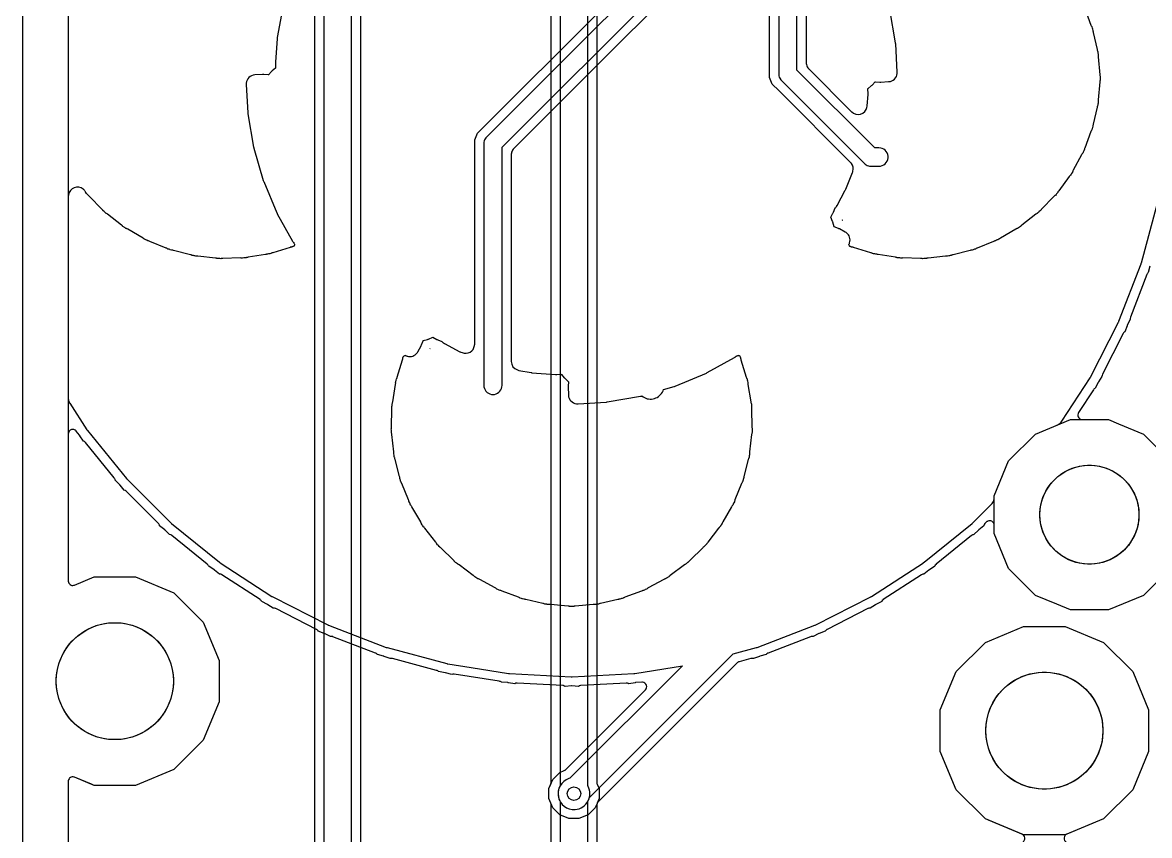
# Model space of a CAD drawing. Header units: millimetres. Extents: x -1 to 70, y 0 to 114.
# Drawn here: x 0 to 25.03, y 20.07 to 38.14 of the extents above; entities that cross this region are included whole.
import ezdxf

# ---------------------------------------------------------------- set-up
doc = ezdxf.new("R2010")
doc.units = ezdxf.units.MM

msp = doc.modelspace()

# ---------------------------------------------------------------- linework, layer by layer
at = {"layer": '16_copper'}
for points in [[(6.695, 75), (6.695, 12)], [(7.305, 12.126), (7.305, 74.695)], [(6.492, 11.899), (6.492, 63.95)], [(7.508, 63.95), (7.508, 12.252)]]:
    msp.add_lwpolyline(points, dxfattribs=at)
for points in [[(11.945, 70.5), (11.945, 21.178), (11.933, 21.157, 0.233164), (11.933, 20.843), (11.945, 20.822), (11.945, 13.055), (8.778, 13.055), (8.757, 13.067, 1), (8.443, 12.433), (8.486, 12.415, 0.198911), (8.757, 12.433), (8.778, 12.445), (12.55, 12.445), (12.55, 12.3), (13.45, 12.3), (13.45, 12.445), (33, 12.445)], [(32.874, 13.055), (13.45, 13.055), (13.45, 13.2), (12.555, 13.2), (12.555, 20.822), (12.567, 20.843, 0.233164), (12.567, 21.157), (12.555, 21.178), (12.555, 70.5)], [(11.742, 13.358), (11.742, 20.753), (11.742, 20.753), (11.742, 20.753, 0.062622), (11.739, 20.778), (11.734, 20.791), (11.694, 20.889), (11.694, 21.111), (11.734, 21.209), (11.734, 21.209), (11.735, 21.209), (11.738, 21.222), (11.741, 21.233), (11.741, 21.233), (11.741, 21.233), (11.742, 21.247), (11.742, 70.197)], [(12.758, 70.197), (12.758, 21.247), (12.758, 21.247), (12.758, 21.247, 0.062622), (12.761, 21.222), (12.766, 21.209), (12.806, 21.111), (12.806, 20.889), (12.766, 20.791), (12.766, 20.791), (12.765, 20.791), (12.762, 20.778), (12.759, 20.767), (12.759, 20.767), (12.759, 20.767), (12.758, 20.753), (12.758, 19.665)], [(1.016, 45.045), (1.016, 25.728), (1.016, 25.725), (1.016, 25.721, 0.468078), (1.141, 25.631), (1.154, 25.636), (1.589, 25.816), (2.511, 25.816), (3.362, 25.463), (4.013, 24.812), (4.366, 23.961), (4.366, 23.039), (4.013, 22.188), (3.362, 21.537), (2.511, 21.184), (1.589, 21.184), (1.53, 21.208), (1.53, 21.208), (1.154, 21.364), (1.151, 21.365), (1.147, 21.367, 0.46808), (1.017, 21.286), (1.016, 21.272), (1.016, 1.116)], [(22.176, 19.907, 0.722103), (22.216, 20.093), (22.204, 20.099), (22.203, 20.099), (22.203, 20.099), (22.203, 20.099), (21.388, 20.437), (20.737, 21.088), (20.384, 21.939), (20.384, 22.861), (20.737, 23.712), (21.388, 24.363), (22.239, 24.716), (23.161, 24.716), (24.012, 24.363), (24.663, 23.712), (25.016, 22.861), (25.016, 21.939), (24.663, 21.088), (24.012, 20.437), (23.196, 20.099), (23.192, 20.096), (23.187, 20.094, 0.722103), (23.221, 19.907)]]:
    msp.add_lwpolyline(points, format="xyb", dxfattribs=at)
msp.add_lwpolyline([(23.279, 25.084), (22.979, 25.208), (22.979, 25.208), (22.737, 25.308), (22.737, 25.308), (22.737, 25.308), (22.501, 25.406), (21.906, 26.001), (21.584, 26.779), (21.584, 27.621), (21.906, 28.399), (22.501, 28.994), (23.279, 29.316), (24.121, 29.316), (24.344, 29.223), (24.344, 29.223), (24.899, 28.994), (25.494, 28.399), (25.816, 27.621), (25.816, 26.779), (25.494, 26.001), (24.899, 25.406), (24.121, 25.084)], close=True, dxfattribs=at)
at = {"layer": '1_copper'}
for points in [[(20.797, 46.084), (10.306, 35.594), (10.3, 35.586), (10.293, 35.579, 0.132344), (10.249, 35.482), (10.249, 35.474, 0.018059), (10.248, 35.459), (10.247, 35.45), (10.247, 30.075), (10.25, 30.04, 0.366015), (10.452, 29.872), (10.487, 29.875, 0.361416), (10.653, 30.075), (10.653, 35.366), (21.144, 45.856)], [(16.247, 40.672), (10.916, 35.341), (10.909, 35.333), (10.902, 35.326, 0.132344), (10.859, 35.23), (10.858, 35.221, 0.018059), (10.857, 35.207), (10.856, 35.197), (10.856, 30.608), (10.856, 30.608), (10.856, 30.607, 0.317037), (10.992, 30.417), (11.024, 30.408), (11.296, 30.359), (11.305, 30.359), (11.317, 30.357), (11.841, 30.318), (11.852, 30.318), (11.866, 30.318), (11.962, 30.322), (11.966, 30.32), (11.968, 30.32), (11.97, 30.319), (11.971, 30.318), (12.033, 30.246), (12.041, 30.239), (12.051, 30.228), (12.122, 30.163), (12.123, 30.159), (12.124, 30.157), (12.124, 30.155), (12.125, 30.154), (12.118, 30.059), (12.118, 30.048), (12.118, 30.034), (12.126, 29.861), (12.126, 29.859), (12.126, 29.857, 0.366015), (12.308, 29.668), (12.336, 29.668), (12.34, 29.668, 0.000524), (12.34, 29.668), (12.964, 29.703), (12.973, 29.704), (12.987, 29.706), (13.729, 29.833), (13.739, 29.836), (13.752, 29.838), (13.757, 29.84), (13.786, 29.818, 0.458235), (14.228, 29.951), (14.239, 29.981), (14.475, 30.049), (14.484, 30.053), (14.497, 30.057), (15.191, 30.348), (15.2, 30.353), (15.212, 30.358), (15.819, 30.698), (15.825, 30.702), (15.83, 30.705, 0.030281), (15.853, 30.723), (15.858, 30.727, 0.011206), (15.869, 30.731), (15.874, 30.732), (15.888, 30.738), (15.897, 30.742), (15.9, 30.744), (15.9, 30.744), (15.905, 30.741), (15.919, 30.736), (15.928, 30.732), (15.931, 30.731), (15.931, 30.731), (15.932, 30.726), (15.938, 30.712), (15.942, 30.703), (15.944, 30.7), (15.946, 30.696), (15.949, 30.69), (15.949, 30.688, 0.015999), (15.95, 30.675), (15.953, 30.662), (15.955, 30.652), (15.956, 30.648), (15.957, 30.643), (16.076, 30.259), (16.081, 30.246), (16.086, 30.233, 0.007943), (16.089, 30.226), (16.094, 30.218), (16.098, 30.193), (16.101, 30.183), (16.105, 30.166), (16.112, 30.141), (16.111, 30.129), (16.112, 30.125), (16.112, 30.121), (16.113, 30.111), (16.114, 30.096), (16.177, 29.709), (16.181, 29.696), (16.184, 29.682, 0.007964), (16.186, 29.675), (16.19, 29.667), (16.191, 29.641), (16.192, 29.63), (16.193, 29.613), (16.197, 29.587), (16.195, 29.575), (16.195, 29.571), (16.194, 29.568), (16.194, 29.558), (16.193, 29.543), (16.203, 29.151), (16.204, 29.137), (16.205, 29.123, 0.007926), (16.207, 29.115), (16.209, 29.107), (16.206, 29.081), (16.206, 29.071), (16.205, 29.053), (16.206, 29.027), (16.202, 29.016), (16.201, 29.012), (16.2, 29.008), (16.198, 28.998), (16.195, 28.984), (16.152, 28.594), (16.151, 28.58), (16.15, 28.566, 0.007932), (16.151, 28.559), (16.152, 28.55), (16.146, 28.525), (16.144, 28.515), (16.142, 28.507), (16.142, 28.503), (16.141, 28.497), (16.138, 28.471), (16.132, 28.46), (16.131, 28.457), (16.129, 28.454), (16.126, 28.444), (16.121, 28.43), (16.025, 28.05), (16.022, 28.036), (16.02, 28.022, 0.00797), (16.019, 28.015), (16.019, 28.006), (16.009, 27.982), (16.006, 27.972), (16.001, 27.955), (15.994, 27.93), (15.987, 27.92), (15.985, 27.916), (15.983, 27.914), (15.979, 27.904), (15.972, 27.891), (15.825, 27.528), (15.82, 27.514), (15.816, 27.501, 0.007952), (15.814, 27.494), (15.813, 27.485), (15.8, 27.462), (15.796, 27.453), (15.788, 27.437), (15.778, 27.413), (15.77, 27.404), (15.767, 27.401), (15.765, 27.398), (15.76, 27.39), (15.751, 27.378), (15.555, 27.038), (15.549, 27.025), (15.543, 27.013, 0.007966), (15.54, 27.006), (15.538, 26.997), (15.522, 26.977), (15.516, 26.968), (15.506, 26.954), (15.503, 26.949, 0.000047), (15.503, 26.949), (15.493, 26.931), (15.484, 26.923), (15.481, 26.92), (15.478, 26.918), (15.472, 26.91), (15.462, 26.9), (15.221, 26.59), (15.214, 26.578), (15.205, 26.567, 0.007949), (15.202, 26.56), (15.198, 26.552), (15.18, 26.534), (15.173, 26.526), (15.161, 26.513), (15.145, 26.492), (15.135, 26.486), (15.132, 26.483), (15.129, 26.482), (15.121, 26.475), (15.11, 26.465), (14.829, 26.191), (14.82, 26.181), (14.81, 26.171, 0.007945), (14.806, 26.164), (14.801, 26.157), (14.78, 26.141), (14.773, 26.135), (14.759, 26.123), (14.74, 26.105), (14.729, 26.1), (14.726, 26.098), (14.723, 26.097), (14.714, 26.091), (14.702, 26.083), (14.386, 25.85), (14.376, 25.841), (14.365, 25.832, 0.007937), (14.359, 25.827), (14.354, 25.82), (14.331, 25.807), (14.329, 25.806), (14.326, 25.805), (14.318, 25.799), (14.308, 25.792), (14.286, 25.777), (14.275, 25.774), (14.271, 25.772), (14.268, 25.771), (14.259, 25.767), (14.245, 25.761), (13.901, 25.573), (13.889, 25.565), (13.877, 25.558, 0.007933), (13.871, 25.553), (13.865, 25.547), (13.84, 25.538), (13.831, 25.534), (13.815, 25.526), (13.792, 25.514), (13.78, 25.512), (13.776, 25.511), (13.773, 25.511), (13.763, 25.508), (13.749, 25.503), (13.382, 25.365), (13.369, 25.359), (13.357, 25.353, 0.007963), (13.35, 25.349), (13.343, 25.344), (13.317, 25.338), (13.308, 25.335), (13.291, 25.33), (13.266, 25.321), (13.254, 25.321), (13.25, 25.321), (13.247, 25.321), (13.237, 25.319), (13.222, 25.316), (12.84, 25.229), (12.826, 25.225), (12.813, 25.221, 0.007946), (12.806, 25.218), (12.798, 25.214), (12.772, 25.212), (12.762, 25.21), (12.745, 25.207), (12.719, 25.202), (12.707, 25.204), (12.703, 25.204), (12.7, 25.204), (12.689, 25.203), (12.675, 25.203), (12.279, 25.169), (12.269, 25.167), (12.259, 25.166, 0.015864), (12.244, 25.162), (12.234, 25.159), (12.234, 25.159), (12.218, 25.16), (12.216, 25.16), (12.215, 25.16), (12.182, 25.16), (12.167, 25.159), (12.162, 25.16), (12.153, 25.163), (12.145, 25.165), (12.138, 25.166), (12.13, 25.167), (12.121, 25.169), (11.725, 25.203), (11.711, 25.203), (11.697, 25.204, 0.007939), (11.69, 25.203), (11.681, 25.202), (11.655, 25.207), (11.645, 25.209), (11.628, 25.212), (11.602, 25.214), (11.591, 25.22), (11.587, 25.221), (11.584, 25.222), (11.574, 25.225), (11.56, 25.229), (11.178, 25.316), (11.164, 25.318), (11.15, 25.321, 0.007952), (11.142, 25.321), (11.133, 25.321), (11.109, 25.33), (11.099, 25.333), (11.083, 25.338), (11.057, 25.344), (11.047, 25.351), (11.043, 25.353), (11.04, 25.355), (11.031, 25.358), (11.018, 25.365), (10.651, 25.503), (10.637, 25.507), (10.624, 25.512, 0.007947), (10.617, 25.513), (10.608, 25.514), (10.585, 25.526), (10.576, 25.53), (10.56, 25.538), (10.535, 25.547), (10.526, 25.555), (10.523, 25.558), (10.52, 25.56), (10.511, 25.565), (10.499, 25.573), (10.155, 25.761), (10.142, 25.766), (10.129, 25.772, 0.007953), (10.122, 25.775), (10.113, 25.777), (10.092, 25.792), (10.084, 25.798), (10.078, 25.802), (10.071, 25.806), (10.07, 25.807), (10.069, 25.807), (10.046, 25.82), (10.038, 25.829), (10.035, 25.832), (10.033, 25.834), (10.025, 25.841), (10.014, 25.85), (9.698, 26.083), (9.686, 26.091), (9.675, 26.098, 0.007947), (9.668, 26.102), (9.659, 26.105), (9.641, 26.123), (9.633, 26.13), (9.62, 26.141), (9.598, 26.157), (9.592, 26.167), (9.59, 26.17), (9.588, 26.173), (9.581, 26.18), (9.571, 26.191), (9.29, 26.465), (9.279, 26.474), (9.269, 26.483, 0.007967), (9.263, 26.488), (9.255, 26.492), (9.239, 26.513), (9.232, 26.52), (9.22, 26.534), (9.201, 26.552), (9.197, 26.563), (9.194, 26.566), (9.193, 26.569), (9.187, 26.578), (9.179, 26.59), (8.938, 26.9), (8.929, 26.91), (8.919, 26.92, 0.007954), (8.914, 26.926), (8.907, 26.931), (8.894, 26.954), (8.888, 26.962), (8.878, 26.977), (8.862, 26.997), (8.859, 27.009), (8.857, 27.013), (8.856, 27.016), (8.851, 27.025), (8.845, 27.038), (8.649, 27.378), (8.641, 27.389), (8.633, 27.401, 0.00795), (8.628, 27.407), (8.622, 27.413), (8.612, 27.437), (8.608, 27.446), (8.6, 27.462), (8.587, 27.485), (8.585, 27.497), (8.584, 27.501), (8.583, 27.504), (8.58, 27.514), (8.575, 27.528), (8.428, 27.891), (8.421, 27.904), (8.415, 27.916, 0.00795), (8.411, 27.923), (8.406, 27.93), (8.399, 27.955), (8.396, 27.965), (8.391, 27.982), (8.381, 28.006), (8.381, 28.018), (8.38, 28.022), (8.38, 28.025), (8.378, 28.035), (8.375, 28.05), (8.279, 28.43), (8.274, 28.443), (8.27, 28.457, 0.007959), (8.267, 28.464), (8.262, 28.471), (8.259, 28.497), (8.258, 28.504), (8.257, 28.511), (8.256, 28.516), (8.254, 28.525), (8.248, 28.55), (8.25, 28.562), (8.249, 28.566), (8.25, 28.569), (8.249, 28.58), (8.248, 28.594), (8.205, 28.984), (8.202, 28.998), (8.199, 29.012, 0.007943), (8.197, 29.019), (8.194, 29.027), (8.195, 29.053), (8.194, 29.063), (8.194, 29.081), (8.191, 29.107), (8.194, 29.119), (8.194, 29.123), (8.195, 29.126), (8.196, 29.136), (8.197, 29.151), (8.207, 29.543), (8.206, 29.557), (8.206, 29.571, 0.007953), (8.205, 29.578), (8.203, 29.587), (8.207, 29.613), (8.208, 29.623), (8.209, 29.641), (8.21, 29.667), (8.215, 29.678), (8.216, 29.682), (8.217, 29.685), (8.219, 29.695), (8.223, 29.709), (8.286, 30.096), (8.287, 30.11), (8.289, 30.124, 0.007965), (8.289, 30.132), (8.288, 30.141), (8.295, 30.166), (8.297, 30.176), (8.302, 30.193), (8.306, 30.219), (8.312, 30.229), (8.314, 30.233), (8.315, 30.236), (8.319, 30.245), (8.324, 30.259), (8.443, 30.643), (8.444, 30.65), (8.446, 30.656, 0.030316), (8.45, 30.684), (8.451, 30.691, 0.011233), (8.456, 30.701), (8.459, 30.706), (8.465, 30.719), (8.469, 30.729), (8.47, 30.731), (8.47, 30.732), (8.475, 30.733), (8.489, 30.739), (8.498, 30.742), (8.501, 30.744), (8.501, 30.744), (8.506, 30.741), (8.519, 30.735), (8.529, 30.731), (8.532, 30.73), (8.536, 30.729), (8.545, 30.726, 0.317035), (8.767, 30.799), (8.772, 30.806), (8.783, 30.824), (8.853, 30.954), (8.857, 30.963), (8.862, 30.974), (8.901, 31.068), (8.902, 31.069), (8.999, 31.098), (9.008, 31.102), (9.019, 31.105), (9.113, 31.145), (9.115, 31.145), (9.204, 31.097), (9.213, 31.093), (9.224, 31.088), (9.318, 31.049), (9.319, 31.048, 0.042285), (9.346, 31.023), (9.352, 31.02), (9.372, 31.006), (9.715, 30.823), (9.723, 30.819), (9.734, 30.814), (9.764, 30.802, 0.482869), (10.041, 30.958), (10.042, 30.974), (10.044, 30.984), (10.043, 30.987), (10.044, 30.99), (10.044, 35.531), (10.105, 35.68), (15.672, 41.247)], [(16.797, 41), (16.797, 37), (16.798, 36.99), (16.798, 36.98, 0.132342), (16.835, 36.881), (16.841, 36.875, 0.018024), (16.85, 36.863), (16.856, 36.856), (18.706, 35.006), (18.714, 35), (18.721, 34.993, 0.132344), (18.818, 34.949), (18.826, 34.949, 0.018059), (18.841, 34.948), (18.85, 34.947), (19.025, 34.947), (19.06, 34.95, 0.915917), (19.025, 35.353), (18.934, 35.353), (17.203, 37.084), (17.203, 40.916)], [(17.406, 40.747), (17.406, 37.253), (17.407, 37.242), (17.407, 37.232, 0.132342), (17.445, 37.133), (17.45, 37.127, 0.018024), (17.46, 37.116), (17.466, 37.109), (18.417, 36.158), (18.418, 36.157), (18.419, 36.155, 0.580965), (18.758, 36.255), (18.763, 36.283), (18.763, 36.286, 0.00047), (18.763, 36.287), (18.782, 36.541), (18.782, 36.552), (18.782, 36.566), (18.778, 36.662), (18.78, 36.666), (18.78, 36.668), (18.781, 36.67), (18.782, 36.671), (18.854, 36.733), (18.861, 36.741), (18.872, 36.751), (18.937, 36.822), (18.941, 36.823), (18.943, 36.824), (18.945, 36.824), (18.946, 36.825), (19.041, 36.818), (19.052, 36.818), (19.066, 36.818), (19.239, 36.826), (19.241, 36.826), (19.243, 36.826, 0.366015), (19.432, 37.008), (19.432, 37.036), (19.432, 37.04, 0.000524), (19.432, 37.04), (19.397, 37.664), (19.396, 37.673), (19.394, 37.687), (19.267, 38.429)], [(23.597, 38.449), (23.735, 38.082), (23.741, 38.069), (23.747, 38.057, 0.007963), (23.751, 38.05), (23.756, 38.043), (23.762, 38.017), (23.765, 38.008), (23.77, 37.991), (23.779, 37.966), (23.779, 37.954), (23.779, 37.95), (23.779, 37.947), (23.781, 37.937), (23.784, 37.922), (23.871, 37.54), (23.875, 37.526), (23.879, 37.513, 0.007946), (23.882, 37.506), (23.886, 37.498), (23.888, 37.472), (23.89, 37.462), (23.893, 37.445), (23.898, 37.419), (23.896, 37.407), (23.896, 37.403), (23.896, 37.4), (23.897, 37.389), (23.897, 37.375), (23.931, 36.979), (23.933, 36.969), (23.934, 36.959, 0.015864), (23.938, 36.944), (23.941, 36.934), (23.941, 36.934), (23.94, 36.918), (23.94, 36.916), (23.94, 36.915), (23.94, 36.882), (23.941, 36.867), (23.94, 36.862), (23.937, 36.853), (23.935, 36.845), (23.934, 36.838), (23.933, 36.83), (23.931, 36.821), (23.897, 36.425), (23.897, 36.411), (23.896, 36.397, 0.007939), (23.897, 36.39), (23.898, 36.381), (23.893, 36.355), (23.891, 36.345), (23.888, 36.328), (23.886, 36.302), (23.88, 36.291), (23.879, 36.287), (23.878, 36.284), (23.875, 36.274), (23.871, 36.26), (23.784, 35.878), (23.782, 35.864), (23.779, 35.85, 0.007952), (23.779, 35.842), (23.779, 35.833), (23.77, 35.809), (23.767, 35.799), (23.762, 35.783), (23.756, 35.757), (23.749, 35.747), (23.747, 35.743), (23.745, 35.74), (23.742, 35.731), (23.735, 35.718), (23.597, 35.351), (23.593, 35.337), (23.588, 35.324, 0.007984), (23.587, 35.317), (23.586, 35.308), (23.574, 35.285), (23.57, 35.276), (23.562, 35.26), (23.553, 35.235), (23.545, 35.226), (23.542, 35.223), (23.54, 35.22), (23.535, 35.211), (23.527, 35.199), (23.339, 34.855), (23.334, 34.842), (23.328, 34.829, 0.00795), (23.325, 34.822), (23.323, 34.813), (23.308, 34.792), (23.302, 34.784), (23.293, 34.769), (23.28, 34.746), (23.271, 34.738), (23.268, 34.735), (23.266, 34.733), (23.259, 34.725), (23.25, 34.714), (23.017, 34.398), (23.009, 34.386), (23.002, 34.375, 0.007947), (22.998, 34.368), (22.995, 34.359), (22.977, 34.341), (22.97, 34.333), (22.959, 34.32), (22.943, 34.298), (22.933, 34.292), (22.93, 34.29), (22.927, 34.288), (22.92, 34.281), (22.909, 34.271), (22.635, 33.99), (22.626, 33.979), (22.616, 33.969, 0.007924), (22.612, 33.963), (22.608, 33.955), (22.587, 33.939), (22.58, 33.932), (22.566, 33.92), (22.548, 33.901), (22.537, 33.897), (22.534, 33.894), (22.531, 33.893), (22.522, 33.887), (22.51, 33.879), (22.2, 33.638), (22.19, 33.629), (22.18, 33.619, 0.007954), (22.174, 33.614), (22.169, 33.607), (22.146, 33.594), (22.138, 33.588), (22.123, 33.578), (22.103, 33.562), (22.091, 33.559), (22.087, 33.557), (22.084, 33.556), (22.075, 33.551), (22.062, 33.545), (21.722, 33.349), (21.711, 33.341), (21.699, 33.333, 0.00795), (21.693, 33.328), (21.687, 33.322), (21.663, 33.312), (21.654, 33.308), (21.638, 33.3), (21.615, 33.287), (21.603, 33.285), (21.599, 33.284), (21.596, 33.283), (21.586, 33.28), (21.572, 33.275), (21.209, 33.128), (21.196, 33.121), (21.184, 33.115, 0.00795), (21.177, 33.111), (21.17, 33.106), (21.145, 33.099), (21.135, 33.096), (21.118, 33.091), (21.094, 33.081), (21.082, 33.081), (21.078, 33.08), (21.075, 33.08), (21.065, 33.078), (21.05, 33.075), (20.67, 32.979), (20.657, 32.974), (20.643, 32.97, 0.007956), (20.636, 32.967), (20.629, 32.962), (20.603, 32.959), (20.593, 32.957), (20.575, 32.954), (20.55, 32.948), (20.538, 32.95), (20.534, 32.949), (20.531, 32.95), (20.52, 32.949), (20.506, 32.948), (20.116, 32.905), (20.102, 32.902), (20.088, 32.899, 0.007947), (20.081, 32.897), (20.073, 32.894), (20.047, 32.895), (20.037, 32.894), (20.019, 32.894), (19.993, 32.891), (19.981, 32.894), (19.977, 32.894), (19.974, 32.895), (19.964, 32.896), (19.949, 32.897), (19.557, 32.907), (19.543, 32.906), (19.529, 32.906, 0.007957), (19.522, 32.905), (19.513, 32.903), (19.487, 32.907), (19.477, 32.908), (19.459, 32.909), (19.433, 32.91), (19.422, 32.915), (19.418, 32.916), (19.415, 32.917), (19.405, 32.919), (19.391, 32.923), (19.004, 32.986), (18.99, 32.987), (18.976, 32.989, 0.00793), (18.968, 32.989), (18.959, 32.988), (18.934, 32.995), (18.924, 32.997), (18.907, 33.002), (18.881, 33.006), (18.871, 33.012), (18.867, 33.014), (18.864, 33.015), (18.855, 33.019), (18.841, 33.024), (18.457, 33.143), (18.45, 33.144), (18.444, 33.146, 0.030316), (18.416, 33.15), (18.409, 33.151, 0.011233), (18.399, 33.156), (18.394, 33.159), (18.381, 33.165), (18.371, 33.169), (18.369, 33.17), (18.368, 33.17), (18.367, 33.175), (18.361, 33.189), (18.358, 33.198), (18.356, 33.201), (18.356, 33.201), (18.359, 33.206), (18.365, 33.219), (18.369, 33.229), (18.37, 33.232), (18.371, 33.236), (18.374, 33.245, 0.317034), (18.301, 33.467), (18.294, 33.472), (18.276, 33.483), (18.146, 33.553), (18.137, 33.557), (18.126, 33.562), (18.032, 33.601), (18.031, 33.602), (18.002, 33.699), (17.998, 33.708), (17.995, 33.719), (17.955, 33.813), (17.955, 33.815), (18.003, 33.904), (18.007, 33.913), (18.012, 33.924), (18.051, 34.018), (18.052, 34.019, 0.045446), (18.077, 34.046), (18.08, 34.052), (18.094, 34.072), (18.277, 34.415), (18.281, 34.423), (18.286, 34.434), (18.44, 34.809), (18.444, 34.823), (18.448, 34.836, 0.222878), (18.416, 35.005), (18.413, 35.009), (18.411, 35.012), (18.405, 35.019), (18.395, 35.03), (16.798, 36.627), (16.655, 36.77), (16.594, 36.919), (16.594, 40.528)], [(5.752, 38.319), (5.659, 37.804), (5.659, 37.795), (5.657, 37.783), (5.618, 37.259), (5.618, 37.248), (5.618, 37.234), (5.622, 37.138), (5.62, 37.134), (5.62, 37.132), (5.619, 37.13), (5.618, 37.129), (5.546, 37.067), (5.539, 37.059), (5.528, 37.049), (5.463, 36.978), (5.459, 36.977), (5.457, 36.976), (5.455, 36.976), (5.454, 36.975), (5.359, 36.982), (5.348, 36.982), (5.334, 36.982), (5.161, 36.974), (5.159, 36.974), (5.157, 36.974, 0.366015), (4.968, 36.792), (4.968, 36.764), (4.968, 36.76, 0.000524), (4.968, 36.76), (5.003, 36.136), (5.004, 36.127), (5.006, 36.113), (5.133, 35.371), (5.136, 35.361), (5.138, 35.348), (5.349, 34.625), (5.353, 34.616), (5.357, 34.603), (5.648, 33.909), (5.653, 33.9), (5.658, 33.888), (5.998, 33.281), (6.002, 33.275), (6.005, 33.27, 0.030327), (6.023, 33.247), (6.027, 33.242, 0.011222), (6.031, 33.231), (6.032, 33.226), (6.038, 33.212), (6.042, 33.203), (6.044, 33.2), (6.044, 33.2), (6.041, 33.195), (6.036, 33.181), (6.032, 33.172), (6.031, 33.169), (6.031, 33.169), (6.026, 33.168), (6.012, 33.162), (6.003, 33.158), (6, 33.156), (5.996, 33.154), (5.99, 33.151), (5.988, 33.151, 0.015999), (5.975, 33.15), (5.962, 33.147), (5.952, 33.145), (5.948, 33.144), (5.943, 33.143), (5.559, 33.024), (5.546, 33.019), (5.533, 33.014, 0.007972), (5.526, 33.011), (5.518, 33.006), (5.493, 33.002), (5.483, 32.999), (5.466, 32.995), (5.44, 32.988), (5.429, 32.989), (5.425, 32.988), (5.421, 32.988), (5.411, 32.987), (5.396, 32.986), (5.009, 32.923), (4.996, 32.919), (4.982, 32.916, 0.007961), (4.975, 32.914), (4.967, 32.91), (4.941, 32.909), (4.93, 32.908), (4.913, 32.907), (4.887, 32.903), (4.875, 32.905), (4.871, 32.905), (4.868, 32.906), (4.858, 32.906), (4.843, 32.907), (4.451, 32.897), (4.437, 32.896), (4.423, 32.895, 0.007976), (4.415, 32.893), (4.407, 32.891), (4.381, 32.894), (4.371, 32.894), (4.353, 32.895), (4.327, 32.894), (4.316, 32.898), (4.312, 32.899), (4.308, 32.9), (4.298, 32.902), (4.284, 32.905), (3.894, 32.948), (3.88, 32.949), (3.866, 32.95, 0.007965), (3.859, 32.949), (3.85, 32.948), (3.825, 32.954), (3.815, 32.956), (3.797, 32.959), (3.771, 32.962), (3.76, 32.968), (3.757, 32.969), (3.754, 32.971), (3.744, 32.974), (3.73, 32.979), (3.35, 33.075), (3.336, 33.078), (3.322, 33.08, 0.00797), (3.315, 33.081), (3.306, 33.081), (3.282, 33.091), (3.272, 33.094), (3.255, 33.099), (3.23, 33.106), (3.22, 33.113), (3.216, 33.115), (3.213, 33.117), (3.204, 33.121), (3.191, 33.128), (2.828, 33.275), (2.814, 33.28), (2.801, 33.284, 0.007952), (2.794, 33.286), (2.785, 33.287), (2.762, 33.3), (2.753, 33.304), (2.737, 33.312), (2.713, 33.322), (2.704, 33.33), (2.701, 33.333), (2.698, 33.335), (2.69, 33.34), (2.678, 33.349), (2.338, 33.545), (2.325, 33.551), (2.313, 33.557, 0.007966), (2.306, 33.56), (2.297, 33.562), (2.277, 33.578), (2.268, 33.584), (2.254, 33.594), (2.231, 33.607), (2.223, 33.616), (2.22, 33.619), (2.218, 33.622), (2.21, 33.628), (2.2, 33.638), (1.89, 33.879), (1.878, 33.886), (1.867, 33.895, 0.00795), (1.86, 33.898), (1.852, 33.902), (1.834, 33.92), (1.826, 33.927), (1.813, 33.939), (1.792, 33.955), (1.786, 33.965), (1.783, 33.968), (1.782, 33.971), (1.775, 33.979), (1.765, 33.99), (1.491, 34.271), (1.481, 34.28), (1.471, 34.29, 0.007945), (1.464, 34.294), (1.457, 34.299), (1.441, 34.32), (1.435, 34.327), (1.423, 34.341), (1.405, 34.36), (1.4, 34.371), (1.398, 34.374), (1.397, 34.377), (1.395, 34.38), (1.395, 34.38), (1.39, 34.387), (1.383, 34.398), (1.383, 34.399, 0.012324), (1.377, 34.407), (1.376, 34.408), (1.374, 34.41, 0.027093), (1.359, 34.426), (1.354, 34.43), (1.352, 34.432), (1.351, 34.432), (1.349, 34.435, 0.580968), (1.019, 34.311), (1.018, 34.298), (1.016, 34.289), (1.016, 34.284), (1.016, 34.278), (1.016, 29.789), (1.017, 29.783), (1.016, 29.776, 0.087942), (1.033, 29.707), (1.039, 29.696), (1.043, 29.687), (1.046, 29.683), (1.049, 29.679), (1.431, 29.089), (1.437, 29.082), (1.444, 29.072), (2.307, 28.007), (2.313, 28), (2.321, 27.991), (3.291, 27.021), (3.298, 27.015), (3.307, 27.007), (4.372, 26.144), (4.38, 26.139), (4.389, 26.131), (5.539, 25.385), (5.548, 25.38), (5.558, 25.374), (6.78, 24.752), (6.788, 24.748), (6.799, 24.743), (8.079, 24.251), (8.088, 24.249), (8.099, 24.245), (9.424, 23.89), (9.433, 23.888), (9.445, 23.886), (9.969, 23.803), (9.969, 23.803), (9.969, 23.803), (10.799, 23.671), (10.808, 23.67), (10.82, 23.669), (12.189, 23.597), (12.199, 23.597), (12.211, 23.597), (13.58, 23.669), (13.589, 23.67), (13.601, 23.671), (14.657, 23.838), (12.161, 21.342), (12.136, 21.335, 0.876977), (12.273, 20.647), (12.319, 20.653, 0.26795), (12.585, 20.886), (12.592, 20.911), (15.789, 24.108), (16.301, 24.245), (16.309, 24.248), (16.321, 24.251), (17.601, 24.743), (17.609, 24.747), (17.62, 24.752), (18.842, 25.374), (18.85, 25.379), (18.861, 25.385), (20.011, 26.131), (20.018, 26.137), (20.028, 26.144), (21.093, 27.007), (21.1, 27.013), (21.109, 27.021), (21.524, 27.436), (21.531, 27.444), (21.538, 27.451, 0.132344), (21.581, 27.548), (21.582, 27.556, 0.025235), (21.584, 27.58), (21.584, 27.621), (21.906, 28.399), (22.501, 28.994), (22.997, 29.199), (23.006, 29.204, 0.139956), (23.09, 29.276), (23.715, 30.239), (23.72, 30.248), (23.726, 30.258), (24.349, 31.48), (24.352, 31.488), (24.357, 31.499), (24.849, 32.779), (24.851, 32.788), (24.855, 32.799), (25.21, 34.124)], [(25.045, 32.721), (25.007, 32.582), (25.006, 32.581), (24.997, 32.575, 0.072859), (24.98, 32.551), (24.974, 32.539), (24.611, 31.594), (24.611, 31.592), (24.61, 31.59, 0.110688), (24.607, 31.538), (24.542, 31.411), (24.541, 31.409), (24.537, 31.401), (24.486, 31.267), (24.484, 31.266), (24.475, 31.261, 0.072854), (24.455, 31.239), (24.448, 31.227), (23.988, 30.325), (23.988, 30.323), (23.987, 30.322, 0.11068), (23.978, 30.271), (23.9, 30.151), (23.899, 30.149), (23.895, 30.142), (23.83, 30.014), (23.828, 30.013), (23.818, 30.008, 0.07286), (23.796, 29.989), (23.788, 29.978), (23.458, 29.47), (23.458, 29.47), (23.458, 29.47, 0.546726), (23.528, 29.317), (23.542, 29.316), (24.121, 29.316), (24.344, 29.223), (24.344, 29.223), (24.899, 28.994), (25.494, 28.399)], [(25.494, 26.001), (24.899, 25.406), (24.121, 25.084), (23.279, 25.084), (22.979, 25.208), (22.979, 25.208), (22.737, 25.308), (22.737, 25.308), (22.737, 25.308), (22.501, 25.406), (21.906, 26.001), (21.584, 26.779), (21.584, 26.967), (21.583, 26.978), (21.582, 26.988, 0.473399), (21.444, 27.058), (21.442, 27.058), (21.433, 27.052), (21.424, 27.047), (21.422, 27.045), (21.421, 27.045), (21.42, 27.043), (21.413, 27.038), (21.38, 27.004), (21.379, 27.003), (21.377, 27.001, 0.11068), (21.353, 26.956), (21.242, 26.866), (21.241, 26.864), (21.234, 26.859), (21.132, 26.757), (21.131, 26.757), (21.12, 26.755, 0.072847), (21.093, 26.744), (21.082, 26.736), (20.295, 26.099), (20.294, 26.097), (20.292, 26.096, 0.110694), (20.263, 26.053), (20.144, 25.975), (20.142, 25.974), (20.135, 25.969), (20.023, 25.879), (20.021, 25.879), (20.011, 25.878, 0.072843), (19.983, 25.87), (19.971, 25.863), (19.122, 25.312), (19.12, 25.311), (19.118, 25.31, 0.110683), (19.086, 25.27), (18.958, 25.205), (18.957, 25.204), (18.956, 25.204), (18.954, 25.203), (18.949, 25.2), (18.828, 25.121), (18.826, 25.121), (18.816, 25.122, 0.072855), (18.788, 25.117), (18.775, 25.112), (17.873, 24.652), (17.871, 24.651), (17.869, 24.65, 0.110684), (17.832, 24.614), (17.699, 24.563), (17.697, 24.562), (17.689, 24.558), (17.561, 24.493), (17.559, 24.493), (17.549, 24.495, 0.072851), (17.52, 24.493), (17.506, 24.489), (16.561, 24.126), (16.559, 24.125), (16.557, 24.124, 0.110684), (16.517, 24.092), (16.379, 24.055), (16.377, 24.055), (16.369, 24.052), (16.235, 24.001), (16.233, 24.001), (16.223, 24.004, 0.072866), (16.194, 24.005), (16.18, 24.002), (15.92, 23.932), (15.914, 23.93), (15.907, 23.928, 0.062619), (15.886, 23.916), (15.878, 23.909), (15.877, 23.908), (15.876, 23.908), (15.875, 23.907), (12.784, 20.816), (12.784, 20.816), (12.784, 20.816, 0.06262), (12.769, 20.796), (12.762, 20.783), (12.722, 20.685), (12.565, 20.528), (12.361, 20.444), (12.139, 20.444), (11.935, 20.528), (11.778, 20.685), (11.694, 20.889), (11.694, 21.111), (11.778, 21.315), (11.935, 21.472), (12.033, 21.512), (12.033, 21.513), (12.034, 21.513, 0.062619), (12.055, 21.525), (12.066, 21.534), (13.836, 23.304), (13.836, 23.305), (13.837, 23.305, 0.63094), (13.774, 23.475), (13.76, 23.475), (13.617, 23.467), (13.615, 23.467), (13.607, 23.466), (13.465, 23.444), (13.463, 23.445), (13.454, 23.45, 0.072854), (13.425, 23.456), (13.412, 23.457), (12.4, 23.404), (12.398, 23.403), (12.396, 23.403, 0.110665), (12.348, 23.385), (12.205, 23.393), (12.203, 23.393), (12.195, 23.393), (12.051, 23.385), (12.049, 23.386), (12.041, 23.392, 0.072882), (12.014, 23.402), (12, 23.404), (10.988, 23.457), (10.986, 23.456), (10.984, 23.457, 0.110683), (10.935, 23.444), (10.793, 23.466), (10.791, 23.466), (10.783, 23.467), (10.639, 23.475), (10.638, 23.476), (10.63, 23.483, 0.072853), (10.604, 23.495), (10.59, 23.498), (9.59, 23.657), (9.588, 23.657), (9.586, 23.657, 0.110667), (9.535, 23.65), (9.397, 23.687), (9.395, 23.687), (9.387, 23.689), (9.244, 23.712), (9.243, 23.713), (9.236, 23.721, 0.072854), (9.211, 23.736), (9.198, 23.74), (8.22, 24.002), (8.218, 24.002), (8.216, 24.003, 0.110665), (8.164, 24.001), (8.031, 24.052), (8.029, 24.053), (8.021, 24.055), (7.882, 24.093), (7.881, 24.094), (7.875, 24.103, 0.072859), (7.851, 24.12), (7.839, 24.126), (6.894, 24.489), (6.892, 24.489), (6.89, 24.49, 0.110688), (6.838, 24.493), (6.711, 24.558), (6.709, 24.559), (6.701, 24.563), (6.567, 24.614), (6.566, 24.616), (6.561, 24.625, 0.072854), (6.539, 24.645), (6.527, 24.652), (5.625, 25.112), (5.623, 25.112), (5.622, 25.113, 0.11068), (5.571, 25.122), (5.451, 25.2), (5.449, 25.201), (5.442, 25.205), (5.314, 25.27), (5.313, 25.272), (5.308, 25.282, 0.07286), (5.289, 25.304), (5.278, 25.312), (4.429, 25.863), (4.427, 25.864), (4.426, 25.866, 0.11068), (4.376, 25.879), (4.265, 25.969), (4.263, 25.97), (4.256, 25.975), (4.136, 26.054), (4.135, 26.056), (4.132, 26.066, 0.072869), (4.115, 26.089), (4.105, 26.099), (3.318, 26.736), (3.316, 26.737), (3.315, 26.739, 0.110689), (3.267, 26.758), (3.166, 26.859), (3.164, 26.86), (3.158, 26.866), (3.046, 26.956), (3.046, 26.958), (3.043, 26.968, 0.072872), (3.029, 26.994), (3.02, 27.004), (2.304, 27.72), (2.303, 27.721), (2.301, 27.723, 0.11068), (2.256, 27.747), (2.166, 27.858), (2.164, 27.859), (2.159, 27.866), (2.057, 27.968), (2.057, 27.969), (2.055, 27.98, 0.072847), (2.044, 28.007), (2.036, 28.018), (1.399, 28.805), (1.397, 28.806), (1.396, 28.808, 0.110669), (1.353, 28.837), (1.275, 28.956), (1.274, 28.958), (1.269, 28.965), (1.194, 29.058), (1.191, 29.061), (1.189, 29.064, 0.630946), (1.017, 29.009), (1.016, 28.995), (1.016, 25.728), (1.016, 25.725), (1.016, 25.721, 0.468078), (1.141, 25.631), (1.154, 25.636), (1.589, 25.816), (2.511, 25.816), (3.362, 25.463), (4.013, 24.812), (4.366, 23.961), (4.366, 23.039), (4.013, 22.188), (3.362, 21.537), (2.511, 21.184), (1.589, 21.184), (1.154, 21.364), (1.151, 21.365), (1.147, 21.367, 0.46808), (1.017, 21.286), (1.016, 21.272), (1.016, 1.116)]]:
    msp.add_lwpolyline(points, format="xyb", dxfattribs=at)
for points in [[(18.206, 33.754), (18.21, 33.75), (18.212, 33.749)], [(9.054, 30.894), (9.05, 30.89), (9.049, 30.888)], [(22.239, 20.084), (21.456, 20.408), (21.456, 20.408), (21.456, 20.408), (21.388, 20.437), (20.737, 21.088), (20.384, 21.939), (20.384, 22.861), (20.737, 23.712), (21.388, 24.363), (22.239, 24.716), (23.161, 24.716), (24.012, 24.363), (24.663, 23.712), (25.016, 22.861), (25.016, 21.939), (24.663, 21.088), (24.012, 20.437), (23.161, 20.084)]]:
    msp.add_lwpolyline(points, close=True, dxfattribs=at)
at = {"layer": 'drills_NPTH'}
for centre, radius in [((23.7, 27.2), 1.1), ((2.05, 23.5), 1.3), ((22.7, 22.4), 1.3)]:
    msp.add_circle(centre, radius, dxfattribs=at)
at = {"layer": 'drills_via_1_16'}
msp.add_circle((12.25, 21), 0.15, dxfattribs=at)
at = {"layer": 'holes'}
for points in [[(24.8, 27.157), (24.793, 27.071), (24.78, 26.985), (24.76, 26.901), (24.733, 26.819), (24.7, 26.739), (24.66, 26.662), (24.615, 26.588), (24.565, 26.518), (24.508, 26.453), (24.447, 26.392), (24.382, 26.335), (24.312, 26.285), (24.238, 26.24), (24.161, 26.2), (24.081, 26.167), (23.999, 26.14), (23.915, 26.12), (23.829, 26.107), (23.743, 26.1), (23.657, 26.1), (23.571, 26.107), (23.485, 26.12), (23.401, 26.14), (23.319, 26.167), (23.239, 26.2), (23.162, 26.24), (23.088, 26.285), (23.018, 26.335), (22.953, 26.392), (22.892, 26.453), (22.835, 26.518), (22.785, 26.588), (22.74, 26.662), (22.7, 26.739), (22.667, 26.819), (22.64, 26.901), (22.62, 26.985), (22.607, 27.071), (22.6, 27.157), (22.6, 27.243), (22.607, 27.329), (22.62, 27.415), (22.64, 27.499), (22.667, 27.581), (22.7, 27.661), (22.74, 27.738), (22.785, 27.812), (22.835, 27.882), (22.892, 27.947), (22.953, 28.008), (23.018, 28.065), (23.088, 28.115), (23.162, 28.16), (23.239, 28.2), (23.319, 28.233), (23.401, 28.26), (23.485, 28.28), (23.571, 28.293), (23.657, 28.3), (23.743, 28.3), (23.829, 28.293), (23.915, 28.28), (23.999, 28.26), (24.081, 28.233), (24.161, 28.2), (24.238, 28.16), (24.312, 28.115), (24.382, 28.065), (24.447, 28.008), (24.508, 27.947), (24.565, 27.882), (24.615, 27.812), (24.66, 27.738), (24.7, 27.661), (24.733, 27.581), (24.76, 27.499), (24.78, 27.415), (24.793, 27.329), (24.8, 27.243), (24.8, 27.157)], [(3.35, 23.454), (3.343, 23.361), (3.33, 23.269), (3.31, 23.178), (3.284, 23.089), (3.252, 23.002), (3.213, 22.918), (3.169, 22.836), (3.119, 22.758), (3.063, 22.684), (3.002, 22.614), (2.936, 22.548), (2.866, 22.487), (2.792, 22.431), (2.714, 22.381), (2.632, 22.337), (2.548, 22.298), (2.461, 22.266), (2.372, 22.24), (2.281, 22.22), (2.189, 22.207), (2.096, 22.2), (2.004, 22.2), (1.911, 22.207), (1.819, 22.22), (1.728, 22.24), (1.639, 22.266), (1.552, 22.298), (1.468, 22.337), (1.386, 22.381), (1.308, 22.431), (1.234, 22.487), (1.164, 22.548), (1.098, 22.614), (1.037, 22.684), (0.981, 22.758), (0.931, 22.836), (0.887, 22.918), (0.848, 23.002), (0.816, 23.089), (0.79, 23.178), (0.77, 23.269), (0.757, 23.361), (0.75, 23.454), (0.75, 23.546), (0.757, 23.639), (0.77, 23.731), (0.79, 23.822), (0.816, 23.911), (0.848, 23.998), (0.887, 24.082), (0.931, 24.164), (0.981, 24.242), (1.037, 24.316), (1.098, 24.386), (1.164, 24.452), (1.234, 24.513), (1.308, 24.569), (1.386, 24.619), (1.468, 24.663), (1.552, 24.702), (1.639, 24.734), (1.728, 24.76), (1.819, 24.78), (1.911, 24.793), (2.004, 24.8), (2.096, 24.8), (2.189, 24.793), (2.281, 24.78), (2.372, 24.76), (2.461, 24.734), (2.548, 24.702), (2.632, 24.663), (2.714, 24.619), (2.792, 24.569), (2.866, 24.513), (2.936, 24.452), (3.002, 24.386), (3.063, 24.316), (3.119, 24.242), (3.169, 24.164), (3.213, 24.082), (3.252, 23.998), (3.284, 23.911), (3.31, 23.822), (3.33, 23.731), (3.343, 23.639), (3.35, 23.546), (3.35, 23.454)], [(24, 22.354), (23.993, 22.261), (23.98, 22.169), (23.96, 22.078), (23.934, 21.989), (23.902, 21.902), (23.863, 21.818), (23.819, 21.736), (23.769, 21.658), (23.713, 21.584), (23.652, 21.514), (23.586, 21.448), (23.516, 21.387), (23.442, 21.331), (23.364, 21.281), (23.282, 21.237), (23.198, 21.198), (23.111, 21.166), (23.022, 21.14), (22.931, 21.12), (22.839, 21.107), (22.746, 21.1), (22.654, 21.1), (22.561, 21.107), (22.469, 21.12), (22.378, 21.14), (22.289, 21.166), (22.202, 21.198), (22.118, 21.237), (22.036, 21.281), (21.958, 21.331), (21.884, 21.387), (21.814, 21.448), (21.748, 21.514), (21.687, 21.584), (21.631, 21.658), (21.581, 21.736), (21.537, 21.818), (21.498, 21.902), (21.466, 21.989), (21.44, 22.078), (21.42, 22.169), (21.407, 22.261), (21.4, 22.354), (21.4, 22.446), (21.407, 22.539), (21.42, 22.631), (21.44, 22.722), (21.466, 22.811), (21.498, 22.898), (21.537, 22.982), (21.581, 23.064), (21.631, 23.142), (21.687, 23.216), (21.748, 23.286), (21.814, 23.352), (21.884, 23.413), (21.958, 23.469), (22.036, 23.519), (22.118, 23.563), (22.202, 23.602), (22.289, 23.634), (22.378, 23.66), (22.469, 23.68), (22.561, 23.693), (22.654, 23.7), (22.746, 23.7), (22.839, 23.693), (22.931, 23.68), (23.022, 23.66), (23.111, 23.634), (23.198, 23.602), (23.282, 23.563), (23.364, 23.519), (23.442, 23.469), (23.516, 23.413), (23.586, 23.352), (23.652, 23.286), (23.713, 23.216), (23.769, 23.142), (23.819, 23.064), (23.863, 22.982), (23.902, 22.898), (23.934, 22.811), (23.96, 22.722), (23.98, 22.631), (23.993, 22.539), (24, 22.446), (24, 22.354)]]:
    msp.add_lwpolyline(points, close=True, dxfattribs=at)
at = {"layer": 'outline'}
msp.add_lwpolyline([(0, 45.9), (0, 1), (0.004, 0.913), (0.015, 0.826), (0.034, 0.741), (0.06, 0.658), (0.094, 0.577), (0.134, 0.5), (0.181, 0.426), (0.234, 0.357), (0.293, 0.293), (0.357, 0.234), (0.426, 0.181), (0.5, 0.134), (0.577, 0.094), (0.658, 0.06), (0.741, 0.034), (0.826, 0.015), (0.913, 0.004), (1, 0), (1, -0.5), (17, -0.5), (17, 0), (35, 0)], dxfattribs=at)

doc.saveas('drawing.dxf')
